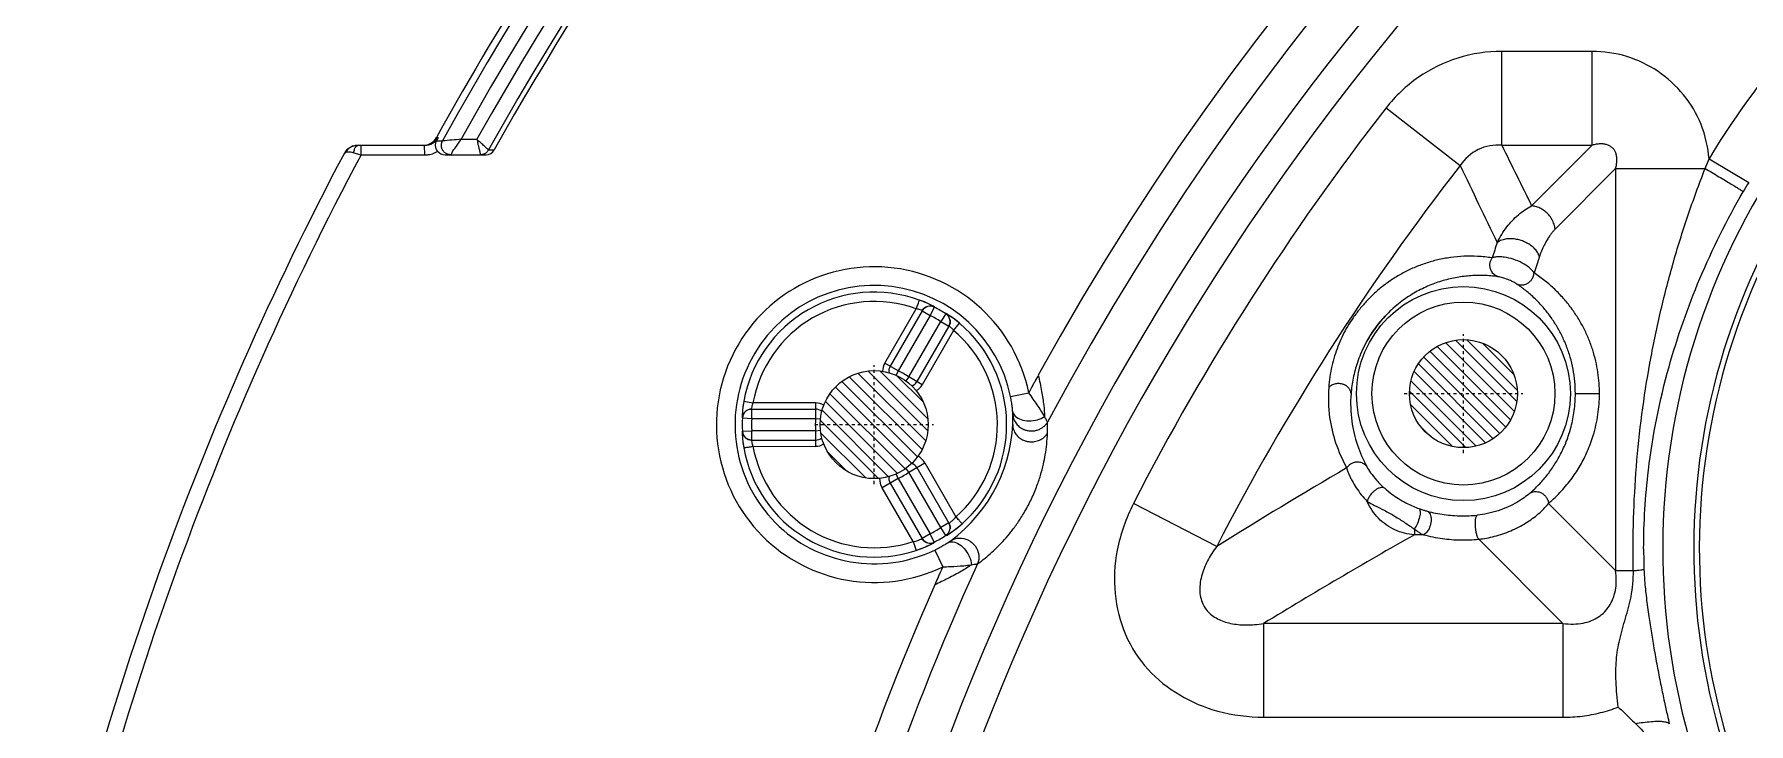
# Model space of a CAD drawing. Header units: millimetres. Extents: x 2432 to 4206, y 1282 to 1824.
# Drawn here: x 2700.7 to 2756.2, y 1597 to 1619.3 of the extents above; entities that cross this region are included whole.
import ezdxf

# ---------------------------------------------------------------- set-up
doc = ezdxf.new("R2010")
doc.units = ezdxf.units.MM
doc.linetypes.add('CENTER', pattern=[0.6, 0.375, -0.075, 0.075, -0.075])
doc.layers.add('core', color=7, linetype='Continuous', lineweight=20)
doc.layers.add('insert', color=85, linetype='Continuous', lineweight=20)

# ---------------------------------------------------------------- blocks, each defined once
blk = doc.blocks.new('insert_cir_3.5')
at = {"layer": 'insert'}
h = blk.add_hatch(dxfattribs=at)
h.set_pattern_fill('_ANSI31', color=123, scale=0.0875, angle=90, style=0)
h.set_pattern_definition([(135, (-3527.1127, 221.18007), (-0.196443103, -0.196443103), [])])
h.paths.add_polyline_path([(-1.75, 0, 1), (1.75, 0, 1)])
at = {"layer": 'insert', "color": 1, "linetype": 'CENTER', "ltscale": 0.108846}
for p, q in [((0, -1.925), (0, 1.925)), ((-1.925, 0), (1.925, 0))]:
    blk.add_line(p, q, dxfattribs=at)
at = {"layer": 'insert'}
blk.add_circle((0, 0), 1.75, dxfattribs=at)

msp = doc.modelspace()

# ---------------------------------------------------------------- linework, layer by layer
at = {"layer": 'core'}
for p, q in [((2748.215, 1615.742), (2748.215, 1618.783)), ((2751.144, 1618.783), (2748.215, 1618.783)), ((2751.144, 1615.742), (2751.144, 1618.783)), ((2744.466, 1616.95), (2746.865, 1615.082)), ((2713.308, 1615.734), (2711.138, 1615.734)), ((2711.245, 1615.432), (2711.245, 1615.734)), ((2713.314, 1615.432), (2713.306, 1615.734)), ((2713.437, 1615.751), (2713.308, 1615.734)), ((2713.706, 1615.993), (2713.691, 1615.993)), ((2713.692, 1615.879), (2713.885, 1615.879)), ((2713.706, 1615.993), (2713.749, 1615.994)), ((2714.999, 1615.932), (2714.486, 1615.932)), ((2748.215, 1615.742), (2751.144, 1615.742)), ((2749.182, 1613.78), (2751.144, 1615.742)), ((2711.245, 1615.432), (2713.308, 1615.432)), ((2713.968, 1615.432), (2715.297, 1615.432)), ((2715.378, 1615.587), (2715.561, 1615.587)), ((2754.808, 1614.982), (2754.933, 1615.303)), ((2754.933, 1615.303), (2756.217, 1614.537)), ((2751.904, 1614.982), (2749.942, 1613.02)), ((2751.904, 1614.982), (2751.904, 1601.959)), ((2751.904, 1614.982), (2754.808, 1614.982)), ((2728.217, 1608.685), (2729.233, 1610.443)), ((2729.426, 1610.377), (2728.391, 1608.585)), ((2729.687, 1610.227), (2728.652, 1608.434)), ((2729.426, 1610.377), (2729.687, 1610.227)), ((2729.824, 1610.495), (2729.687, 1610.227)), ((2729.824, 1610.495), (2729.828, 1610.503)), ((2730.199, 1610.279), (2730.035, 1610.026)), ((2730.203, 1610.286), (2730.199, 1610.279)), ((2729, 1608.233), (2730.035, 1610.026)), ((2730.3, 1609.882), (2729.261, 1608.082)), ((2730.449, 1609.741), (2729.435, 1607.982)), ((2730.035, 1610.026), (2730.296, 1609.875)), ((2730.449, 1609.741), (2730.644, 1609.971)), ((2728.652, 1608.434), (2728.217, 1608.685)), ((2728.652, 1608.434), (2728.587, 1608.288)), ((2729, 1608.233), (2728.906, 1608.104)), ((2729.435, 1607.982), (2729, 1608.233)), ((2723.651, 1607.446), (2723.947, 1607.392)), ((2725.977, 1607.392), (2723.947, 1607.392)), ((2725.977, 1607.392), (2725.977, 1606.89)), ((2732.294, 1607.602), (2732.884, 1607.724)), ((2750.599, 1607.694), (2751.381, 1607.694)), ((2723.598, 1606.905), (2723.606, 1606.905)), ((2723.606, 1606.905), (2723.907, 1606.89)), ((2723.899, 1607.191), (2725.977, 1607.191)), ((2723.907, 1606.89), (2723.907, 1607.191)), ((2723.907, 1606.89), (2725.977, 1606.89)), ((2725.977, 1606.89), (2726.136, 1606.873)), ((2723.606, 1606.473), (2723.598, 1606.473)), ((2723.606, 1606.473), (2723.907, 1606.488)), ((2723.907, 1606.186), (2723.907, 1606.488)), ((2725.977, 1606.488), (2723.907, 1606.488)), ((2725.977, 1606.488), (2726.136, 1606.505)), ((2725.977, 1606.488), (2725.977, 1605.985)), ((2723.907, 1606.186), (2725.977, 1606.186)), ((2723.947, 1605.987), (2725.977, 1605.985)), ((2729, 1605.145), (2728.906, 1605.274)), ((2729, 1605.145), (2729.522, 1605.446)), ((2729.261, 1605.296), (2730.299, 1603.497)), ((2729.522, 1605.446), (2730.525, 1603.703)), ((2728.652, 1604.944), (2728.129, 1604.642)), ((2729.136, 1602.901), (2728.129, 1604.642)), ((2728.391, 1604.793), (2729.426, 1603.001)), ((2728.652, 1604.944), (2728.587, 1605.09)), ((2728.652, 1604.944), (2729.687, 1603.151)), ((2730.035, 1603.352), (2729, 1605.145)), ((2738.977, 1602.743), (2736.275, 1604.137)), ((2749.729, 1604.134), (2751.904, 1601.959)), ((2730.296, 1603.503), (2730.035, 1603.352)), ((2729.687, 1603.151), (2729.426, 1603.001)), ((2729.824, 1602.883), (2729.687, 1603.151)), ((2730.199, 1603.099), (2730.035, 1603.352)), ((2730.199, 1603.099), (2730.202, 1603.093)), ((2745.385, 1603.308), (2745.385, 1603.122)), ((2745.677, 1603.122), (2745.385, 1603.122)), ((2750.193, 1600.249), (2747.466, 1602.977)), ((2729.136, 1602.902), (2729.231, 1602.615)), ((2729.828, 1602.877), (2729.824, 1602.883)), ((2729.836, 1602.626), (2730.098, 1602.083)), ((2751.904, 1601.959), (2752.479, 1601.959)), ((2740.497, 1600.249), (2740.497, 1597.208)), ((2750.193, 1600.249), (2740.498, 1600.249)), ((2750.193, 1600.249), (2750.193, 1597.208)), ((2740.497, 1597.208), (2750.193, 1597.208))]:
    msp.add_line(p, q, dxfattribs=at)
for points in [[(2711.138, 1615.734), (2710.973, 1615.707), (2710.816, 1615.617), (2710.695, 1615.467)], [(2715.014, 1615.897), (2715.021, 1615.873), (2715.025, 1615.85), (2715.025, 1615.829), (2715.02, 1615.811)], [(2729.819, 1610.51), (2729.745, 1610.55), (2729.637, 1610.602), (2729.501, 1610.662), (2729.349, 1610.722)], [(2729.43, 1610.385), (2729.493, 1610.462), (2729.577, 1610.513)], [(2730.636, 1609.978), (2730.508, 1610.08), (2730.387, 1610.169), (2730.286, 1610.237), (2730.214, 1610.282)], [(2743.69, 1609.089), (2743.838, 1609.383), (2744.019, 1609.678), (2744.224, 1609.957), (2744.438, 1610.204)], [(2730.336, 1610.085), (2730.336, 1609.981), (2730.3, 1609.882)], [(2723.649, 1607.435), (2723.623, 1607.271), (2723.607, 1607.121), (2723.598, 1606.999), (2723.596, 1606.914)], [(2723.709, 1607.124), (2723.797, 1607.174), (2723.899, 1607.191)], [(2723.596, 1606.461), (2723.598, 1606.377), (2723.607, 1606.257), (2723.623, 1606.109), (2723.648, 1605.948)], [(2723.899, 1606.186), (2723.801, 1606.203), (2723.714, 1606.25)], [(2730.299, 1603.497), (2730.334, 1603.405), (2730.337, 1603.308)], [(2729.586, 1602.862), (2729.496, 1602.914), (2729.429, 1602.994)], [(2730.219, 1603.1), (2730.304, 1603.154), (2730.424, 1603.236), (2730.565, 1603.343), (2730.714, 1603.467)], [(2729.242, 1602.619), (2729.426, 1602.686), (2729.592, 1602.756), (2729.725, 1602.819), (2729.815, 1602.867)]]:
    msp.add_lwpolyline(points, dxfattribs=at)
for centre, radius in [((2746.971, 1607.694), 3.466), ((2746.971, 1607.694), 2.964), ((2746.971, 1607.694), 1.75), ((2727.876, 1606.689), 1.75)]:
    msp.add_circle(centre, radius, dxfattribs=at)
for centre, radius, start, end in [((2803.251, 1566.489), 102.106, 14.82382, 151.07152), ((2803.251, 1566.489), 101.607, 14.8262, 150.88167), ((2803.251, 1566.489), 101.159, 14.89345, 150.74007), ((2803.251, 1566.489), 100.659, 14.89585, 150.80622), ((2809.281, 1566.489), 86.816, 91.13098, 151.21851), ((2809.281, 1566.489), 85.826, 91.13101, 152.00809), ((2809.281, 1566.489), 84.503, 92.75328, 177.24672), ((2809.281, 1566.489), 83.513, 92.75328, 177.24672), ((2803.251, 1566.489), 102.331, 135.6971, 151.06835), ((2803.251, 1566.489), 100.5, 138.73061, 150.75557), ((2776.116, 1602.669), 22.684, 90, 295), ((2776.116, 1602.669), 21.679, 90, 295), ((2776.116, 1602.669), 21.5, 90, 295), ((2776.116, 1602.669), 24.665, 131.9998, 149.1878), ((2809.281, 1566.489), 82.142, 142.09776, 152.7208), ((2711.138, 1615.232), 0.502, 90, 152.1138), ((2713.251, 1616.237), 0.503, 269.974, 331.0334), ((2732.087, 1411.551), 205.138, 94.92207, 95.09035), ((2803.251, 1566.489), 104.717, 152.11399, 168.44676), ((2803.251, 1566.489), 104.214, 151.98889, 168.04302), ((2713.968, 1615.735), 0.302, 217.4763, 270.0161), ((2715.297, 1615.735), 0.302, 270.0179, 330.6913), ((2809.281, 1566.489), 79.102, 142.09775, 152.72083), ((3057.666, 1763.575), 344.451, 205.53725, 205.99726), ((2778.796, 1601.069), 26.291, 149.1839, 149.947), ((2900.974, 1560.947), 161.392, 161.33719, 161.52406), ((2899.672, 1561.887), 158.417, 161.50731, 161.70873), ((2727.876, 1606.689), 5.114, 11.6802, 295.7571), ((2727.876, 1606.689), 4.511, 11.6813, 295.7593), ((2727.876, 1606.689), 4.293, 70.083, 169.8487), ((2727.876, 1606.689), 3.991, 70.1237, 169.8484), ((2729.687, 1610.227), 0.301, 62.8908, 149.9958), ((2727.876, 1606.689), 3.974, 57.1008, 62.8992), ((2727.876, 1606.689), 4.275, 57.104, 62.896), ((2730.035, 1610.026), 0.301, 330.0043, 57.1058), ((2727.876, 1606.689), 3.992, 311.5714, 49.8637), ((2727.876, 1606.689), 4.293, 311.5245, 49.8858), ((2728.652, 1608.434), 0.502, 150, 181.8709), ((2728.652, 1608.434), 0.301, 150, 191.9071), ((2727.876, 1606.689), 1.909, 53.9576, 66.0424), ((2729, 1608.233), 0.301, 288.0929, 330), ((2729, 1608.233), 0.502, 298.1201, 330), ((2725.977, 1606.89), 0.502, 58.1256, 90), ((2727.876, 1606.689), 4.275, 177.104, 182.896), ((2723.907, 1606.89), 0.301, 90.0031, 177.1071), ((2727.876, 1606.689), 3.974, 177.1008, 182.8992), ((2727.876, 1606.689), 1.909, 173.9576, 186.0424), ((2725.977, 1606.89), 0.301, 48.0929, 90), ((2727.392, 1606.928), 4.979, 306.5261, 0.9063), ((2723.907, 1606.488), 0.301, 182.8907, 269.9958), ((2727.979, 1606.632), 5.518, 357.7221, 1.4495), ((2727.876, 1606.689), 4.293, 190.083, 288.4106), ((2727.876, 1606.689), 3.991, 190.1237, 288.3981), ((2725.977, 1606.488), 0.301, 270, 311.9071), ((2725.977, 1606.488), 0.502, 269.9974, 301.8745), ((2729, 1605.145), 0.301, 30, 71.9071), ((2729, 1605.145), 0.603, 29.9983, 60.3325), ((2833.651, 1450.797), 179.027, 120.35165, 121.92592), ((2728.652, 1604.944), 0.603, 179.6657, 210.0018), ((2728.652, 1604.944), 0.301, 168.0929, 210), ((2727.876, 1606.689), 1.909, 293.9576, 306.0424), ((2730.035, 1603.352), 0.301, 302.8914, 29.9957), ((2729.687, 1603.151), 0.301, 210.0042, 297.1059), ((2727.876, 1606.689), 3.974, 297.1008, 302.8992), ((2727.876, 1606.689), 4.275, 297.1033, 302.8967), ((2831.237, 1451.471), 174.265, 119.51487, 121.37897), ((2773.459, 1602.655), 20.647, 179.9621, 181.8129), ((2809.281, 1566.489), 85.826, 155.42909, 178.86905), ((2809.281, 1566.489), 86.816, 156.21922, 178.86903)]:
    msp.add_arc(centre, radius, start, end, dxfattribs=at)
for points, knots in [([(2748.215, 1618.783), (2747.735, 1618.783), (2746.774, 1618.638), (2745.467, 1617.999), (2744.761, 1617.33), (2744.466, 1616.95)], [0, 0, 0, 0, 0.334759, 0.664989, 1, 1, 1, 1]), ([(2754.933, 1615.303), (2754.899, 1615.682), (2754.732, 1616.429), (2754.144, 1617.414), (2753.303, 1618.179), (2752.274, 1618.672), (2751.521, 1618.779), (2751.144, 1618.783)], [0, 0, 0, 0, 0.202286, 0.400996, 0.601368, 0.799138, 1, 1, 1, 1]), ([(2711.014, 1615.499), (2711.017, 1615.54), (2711.031, 1615.611), (2711.067, 1615.699), (2711.116, 1615.734), (2711.138, 1615.734)], [0, 0, 0, 0, 0.434777, 0.766231, 1, 1, 1, 1]), ([(2713.308, 1615.734), (2713.396, 1615.734), (2713.575, 1615.785), (2713.706, 1615.916), (2713.749, 1615.994)], [0, 0, 0, 0, 0.500217, 1, 1, 1, 1]), ([(2713.728, 1615.551), (2713.704, 1615.582), (2713.668, 1615.654), (2713.655, 1615.77), (2713.675, 1615.846), (2713.692, 1615.879)], [0, 0, 0, 0, 0.343103, 0.674796, 1, 1, 1, 1]), ([(2713.747, 1615.989), (2713.741, 1615.978), (2713.73, 1615.954), (2713.711, 1615.917), (2713.698, 1615.892), (2713.692, 1615.879)], [0, 0, 0, 0, 0.304405, 0.651412, 1, 1, 1, 1]), ([(2714.149, 1615.433), (2714.143, 1615.433), (2714.128, 1615.434), (2714.104, 1615.437), (2714.078, 1615.442), (2714.05, 1615.451), (2714.018, 1615.464), (2713.984, 1615.484), (2713.947, 1615.511), (2713.916, 1615.544), (2713.89, 1615.581), (2713.872, 1615.616), (2713.86, 1615.653), (2713.852, 1615.691), (2713.849, 1615.73), (2713.85, 1615.766), (2713.855, 1615.798), (2713.865, 1615.836), (2713.876, 1615.863), (2713.886, 1615.88)], [0, 0, 0, 0, 0.027266, 0.074937, 0.114665, 0.154419, 0.218069, 0.281203, 0.343763, 0.437458, 0.500028, 0.562596, 0.625104, 0.687643, 0.750208, 0.81275, 0.859623, 0.906452, 1, 1, 1, 1]), ([(2714.144, 1615.432), (2714.173, 1615.432), (2714.211, 1615.56), (2714.338, 1615.691), (2714.426, 1615.85), (2714.486, 1615.932)], [0, 0, 0, 0, 0.14441, 0.493521, 1, 1, 1, 1]), ([(2714.999, 1615.932), (2715.006, 1615.919), (2715.016, 1615.89), (2715.027, 1615.844), (2715.025, 1615.794), (2715.041, 1615.744), (2715.06, 1615.694), (2715.067, 1615.638), (2715.081, 1615.584), (2715.091, 1615.53), (2715.109, 1615.489), (2715.099, 1615.432), (2715.117, 1615.432)], [0, 0, 0, 0, 0.087013, 0.177691, 0.276448, 0.374005, 0.478605, 0.590525, 0.700414, 0.804329, 0.895509, 1, 1, 1, 1]), ([(2715.378, 1615.587), (2715.374, 1615.594), (2715.353, 1615.61), (2715.319, 1615.643), (2715.271, 1615.687), (2715.214, 1615.734), (2715.16, 1615.789), (2715.107, 1615.846), (2715.038, 1615.874), (2715.009, 1615.913), (2714.999, 1615.932)], [0, 0, 0, 0, 0.048143, 0.147498, 0.278597, 0.425952, 0.579305, 0.72962, 0.872152, 1, 1, 1, 1]), ([(2748.215, 1615.742), (2747.956, 1615.764), (2747.415, 1615.667), (2747.007, 1615.3), (2746.865, 1615.082)], [0, 0, 0, 0, 0.500002, 1, 1, 1, 1]), ([(2751.904, 1614.982), (2751.916, 1615.025), (2751.935, 1615.111), (2751.949, 1615.237), (2751.945, 1615.355), (2751.922, 1615.465), (2751.881, 1615.563), (2751.817, 1615.647), (2751.734, 1615.713), (2751.635, 1615.758), (2751.523, 1615.783), (2751.403, 1615.787), (2751.275, 1615.774), (2751.188, 1615.754), (2751.144, 1615.742)], [0, 0, 0, 0, 0.096237, 0.185648, 0.269315, 0.34802, 0.422241, 0.495484, 0.569929, 0.645965, 0.726082, 0.811191, 0.902123, 1, 1, 1, 1]), ([(2710.694, 1615.466), (2710.708, 1615.492), (2710.769, 1615.531), (2710.884, 1615.53), (2710.967, 1615.512), (2711.014, 1615.499)], [0, 0, 0, 0, 0.253807, 0.570036, 1, 1, 1, 1]), ([(2711.014, 1615.499), (2711.038, 1615.492), (2711.089, 1615.478), (2711.166, 1615.456), (2711.218, 1615.44), (2711.245, 1615.432)], [0, 0, 0, 0, 0.317064, 0.653074, 1, 1, 1, 1]), ([(2713.308, 1615.432), (2713.328, 1615.432), (2713.367, 1615.433), (2713.423, 1615.435), (2713.458, 1615.439), (2713.475, 1615.442)], [0, 0, 0, 0, 0.369533, 0.688409, 1, 1, 1, 1]), ([(2713.475, 1615.442), (2713.503, 1615.449), (2713.561, 1615.467), (2713.645, 1615.504), (2713.701, 1615.534), (2713.728, 1615.551)], [0, 0, 0, 0, 0.310608, 0.655024, 1, 1, 1, 1]), ([(2715.378, 1615.587), (2715.361, 1615.557), (2715.316, 1615.5), (2715.223, 1615.445), (2715.151, 1615.432), (2715.116, 1615.432)], [0, 0, 0, 0, 0.32444, 0.670032, 1, 1, 1, 1]), ([(2752.478, 1601.959), (2752.454, 1603.083), (2752.506, 1604.777), (2752.742, 1607.016), (2753.001, 1608.675), (2753.337, 1610.301), (2753.747, 1611.893), (2754.232, 1613.456), (2754.606, 1614.478), (2754.805, 1614.983)], [0, 0, 0, 0, 0.253159, 0.38106, 0.507133, 0.631511, 0.754875, 0.877584, 1, 1, 1, 1]), ([(2754.808, 1614.982), (2754.956, 1614.896), (2755.176, 1614.768), (2755.457, 1614.6), (2755.643, 1614.489), (2755.797, 1614.395), (2755.914, 1614.322), (2755.99, 1614.271), (2756.029, 1614.246), (2756.04, 1614.235)], [0, 0, 0, 0, 0.357269, 0.528957, 0.682327, 0.808565, 0.904635, 0.968956, 1, 1, 1, 1]), ([(2752.813, 1602.669), (2752.813, 1603.518), (2752.937, 1605.507), (2753.527, 1608.458), (2754.592, 1611.48), (2755.512, 1613.329), (2756.04, 1614.235)], [0, 0, 0, 0, 0.209971, 0.491203, 0.740843, 1, 1, 1, 1]), ([(2748.068, 1612.592), (2748.155, 1612.769), (2748.358, 1613.091), (2748.734, 1613.498), (2749.028, 1613.701), (2749.182, 1613.78)], [0, 0, 0, 0, 0.358357, 0.686908, 1, 1, 1, 1]), ([(2749.942, 1613.02), (2749.941, 1613.03), (2749.932, 1613.098), (2749.9, 1613.223), (2749.82, 1613.382), (2749.712, 1613.519), (2749.605, 1613.612), (2749.514, 1613.67), (2749.446, 1613.706), (2749.375, 1613.736), (2749.288, 1613.764), (2749.222, 1613.776), (2749.182, 1613.78)], [0, 0, 0, 0, 0.026687, 0.177791, 0.331625, 0.483202, 0.62785, 0.696498, 0.762222, 0.827521, 0.894843, 1, 1, 1, 1]), ([(2749.942, 1613.02), (2749.928, 1613.006), (2749.893, 1612.969), (2749.836, 1612.903), (2749.77, 1612.815), (2749.698, 1612.706), (2749.62, 1612.572), (2749.538, 1612.405), (2749.477, 1612.255), (2749.444, 1612.16), (2749.435, 1612.135)], [0, 0, 0, 0, 0.056621, 0.148085, 0.254374, 0.379376, 0.527888, 0.706104, 0.922623, 1, 1, 1, 1]), ([(2748.492, 1612.711), (2748.452, 1612.711), (2748.358, 1612.705), (2748.212, 1612.673), (2748.114, 1612.624), (2748.068, 1612.592)], [0, 0, 0, 0, 0.273318, 0.624027, 1, 1, 1, 1]), ([(2749.435, 1612.134), (2749.433, 1612.142), (2749.414, 1612.195), (2749.363, 1612.292), (2749.262, 1612.411), (2749.136, 1612.513), (2749.018, 1612.581), (2748.921, 1612.625), (2748.848, 1612.652), (2748.773, 1612.674), (2748.669, 1612.698), (2748.575, 1612.709), (2748.506, 1612.711), (2748.492, 1612.711)], [0, 0, 0, 0, 0.020882, 0.143773, 0.277695, 0.417739, 0.557489, 0.625353, 0.690991, 0.756628, 0.82449, 0.964232, 1, 1, 1, 1]), ([(2747.9, 1612.093), (2747.745, 1612.116), (2747.44, 1612.148), (2746.988, 1612.15), (2746.555, 1612.11), (2746.141, 1612.033), (2745.746, 1611.92), (2745.37, 1611.779), (2745.011, 1611.607), (2744.671, 1611.405), (2744.351, 1611.174), (2744.056, 1610.918), (2743.79, 1610.647), (2743.555, 1610.369), (2743.351, 1610.088), (2743.175, 1609.806), (2743.026, 1609.519), (2742.9, 1609.222), (2742.792, 1608.91), (2742.702, 1608.582), (2742.636, 1608.241), (2742.612, 1608.01), (2742.605, 1607.894)], [0, 0, 0, 0, 0.061963, 0.121177, 0.178198, 0.233514, 0.287498, 0.340279, 0.392406, 0.444444, 0.496564, 0.548247, 0.598533, 0.646538, 0.692154, 0.735683, 0.777789, 0.819776, 0.863192, 0.908257, 0.954141, 1, 1, 1, 1]), ([(2748.091, 1611.481), (2748.04, 1611.497), (2747.95, 1611.551), (2747.866, 1611.669), (2747.835, 1611.774), (2747.829, 1611.852), (2747.831, 1611.904), (2747.84, 1611.957), (2747.86, 1612.021), (2747.883, 1612.067), (2747.9, 1612.093)], [0, 0, 0, 0, 0.218849, 0.409305, 0.579929, 0.656085, 0.725725, 0.79542, 0.871759, 1, 1, 1, 1]), ([(2748.294, 1612.113), (2748.244, 1612.12), (2748.149, 1612.128), (2748.016, 1612.122), (2747.935, 1612.105), (2747.9, 1612.093)], [0, 0, 0, 0, 0.38055, 0.717909, 1, 1, 1, 1]), ([(2749.259, 1611.606), (2749.221, 1611.667), (2749.1, 1611.788), (2748.871, 1611.936), (2748.594, 1612.053), (2748.394, 1612.1), (2748.294, 1612.113)], [0, 0, 0, 0, 0.195063, 0.450207, 0.729452, 1, 1, 1, 1]), ([(2748.091, 1611.481), (2747.935, 1611.503), (2747.625, 1611.529), (2747.162, 1611.516), (2746.705, 1611.455), (2746.252, 1611.344), (2745.8, 1611.178), (2745.351, 1610.95), (2744.903, 1610.647), (2744.467, 1610.257), (2744.073, 1609.785), (2743.755, 1609.26), (2743.531, 1608.725), (2743.391, 1608.203), (2743.343, 1607.861), (2743.329, 1607.694)], [0, 0, 0, 0, 0.069248, 0.136703, 0.203532, 0.27181, 0.341968, 0.414672, 0.493249, 0.579277, 0.671465, 0.762774, 0.848589, 0.926066, 1, 1, 1, 1]), ([(2748.703, 1611.245), (2748.684, 1611.258), (2748.615, 1611.298), (2748.488, 1611.359), (2748.328, 1611.421), (2748.192, 1611.461), (2748.116, 1611.478), (2748.091, 1611.481)], [0, 0, 0, 0, 0.107518, 0.358449, 0.643302, 0.888224, 1, 1, 1, 1]), ([(2748.703, 1611.245), (2748.752, 1611.223), (2748.854, 1611.202), (2748.995, 1611.233), (2749.088, 1611.289), (2749.145, 1611.343), (2749.178, 1611.383), (2749.207, 1611.428), (2749.242, 1611.5), (2749.256, 1611.562), (2749.259, 1611.606)], [0, 0, 0, 0, 0.20734, 0.388316, 0.550859, 0.623499, 0.689955, 0.756477, 0.829339, 1, 1, 1, 1]), ([(2751.381, 1607.694), (2751.381, 1607.806), (2751.372, 1608.037), (2751.333, 1608.389), (2751.265, 1608.751), (2751.165, 1609.113), (2751.035, 1609.468), (2750.875, 1609.815), (2750.685, 1610.15), (2750.466, 1610.474), (2750.215, 1610.785), (2749.931, 1611.08), (2749.613, 1611.358), (2749.381, 1611.525), (2749.259, 1611.606)], [0, 0, 0, 0, 0.072628, 0.149398, 0.229148, 0.310392, 0.391994, 0.474065, 0.556957, 0.641157, 0.727056, 0.815038, 0.905775, 1, 1, 1, 1]), ([(2729.339, 1610.725), (2729.329, 1610.714), (2729.32, 1610.662), (2729.278, 1610.573), (2729.251, 1610.49), (2729.233, 1610.443)], [0, 0, 0, 0, 0.142115, 0.49749, 1, 1, 1, 1]), ([(2729.828, 1610.503), (2729.812, 1610.521), (2729.725, 1610.552), (2729.572, 1610.639), (2729.424, 1610.694), (2729.339, 1610.725)], [0, 0, 0, 0, 0.134099, 0.492421, 1, 1, 1, 1]), ([(2750.599, 1607.694), (2750.599, 1607.825), (2750.587, 1608.09), (2750.532, 1608.485), (2750.44, 1608.87), (2750.317, 1609.235), (2750.166, 1609.578), (2749.989, 1609.9), (2749.787, 1610.206), (2749.556, 1610.497), (2749.292, 1610.776), (2749.006, 1611.028), (2748.802, 1611.178), (2748.703, 1611.245)], [0, 0, 0, 0, 0.093641, 0.189984, 0.284846, 0.37666, 0.465625, 0.552842, 0.639582, 0.72774, 0.818744, 0.91463, 1, 1, 1, 1]), ([(2729.43, 1610.385), (2729.434, 1610.393), (2729.377, 1610.402), (2729.336, 1610.429), (2729.268, 1610.438), (2729.233, 1610.443)], [0, 0, 0, 0, 0.130415, 0.491848, 1, 1, 1, 1]), ([(2730.642, 1609.972), (2730.574, 1610.029), (2730.453, 1610.13), (2730.3, 1610.218), (2730.227, 1610.282), (2730.203, 1610.286)], [0, 0, 0, 0, 0.493521, 0.863424, 1, 1, 1, 1]), ([(2730.449, 1609.741), (2730.428, 1609.768), (2730.386, 1609.822), (2730.342, 1609.845), (2730.305, 1609.89), (2730.3, 1609.882)], [0, 0, 0, 0, 0.506337, 0.867735, 1, 1, 1, 1]), ([(2733.198, 1608.284), (2733.158, 1608.215), (2733.098, 1608.111), (2732.991, 1607.926), (2732.928, 1607.807), (2732.884, 1607.724)], [0, 0, 0, 0, 0.371476, 0.561597, 1, 1, 1, 1]), ([(2733.192, 1608.291), (2733.231, 1608.115), (2733.304, 1607.791), (2733.372, 1607.342), (2733.395, 1607.069), (2733.397, 1606.948)], [0, 0, 0, 0, 0.395989, 0.73383, 1, 1, 1, 1]), ([(2743.329, 1607.694), (2743.328, 1607.73), (2743.309, 1607.806), (2743.239, 1607.899), (2743.161, 1607.955), (2743.096, 1607.985), (2743.048, 1608.001), (2742.998, 1608.012), (2742.923, 1608.02), (2742.82, 1608.014), (2742.701, 1607.974), (2742.632, 1607.923), (2742.605, 1607.894)], [0, 0, 0, 0, 0.118043, 0.247461, 0.370856, 0.428257, 0.481925, 0.536166, 0.595455, 0.727264, 0.870172, 1, 1, 1, 1]), ([(2723.651, 1607.446), (2723.635, 1607.357), (2723.608, 1607.201), (2723.607, 1607.023), (2723.59, 1606.929), (2723.598, 1606.905)], [0, 0, 0, 0, 0.496523, 0.863304, 1, 1, 1, 1]), ([(2723.947, 1607.392), (2723.934, 1607.36), (2723.908, 1607.296), (2723.91, 1607.247), (2723.889, 1607.191), (2723.899, 1607.191)], [0, 0, 0, 0, 0.505973, 0.867537, 1, 1, 1, 1]), ([(2732.363, 1607.122), (2732.359, 1607.17), (2732.349, 1607.272), (2732.326, 1607.432), (2732.306, 1607.544), (2732.294, 1607.602)], [0, 0, 0, 0, 0.293205, 0.63527, 1, 1, 1, 1]), ([(2733.397, 1606.948), (2733.361, 1607.016), (2733.244, 1607.209), (2733.069, 1607.465), (2732.934, 1607.655), (2732.884, 1607.724)], [0, 0, 0, 0, 0.248249, 0.726278, 1, 1, 1, 1]), ([(2742.605, 1607.894), (2742.589, 1607.571), (2742.597, 1606.961), (2742.812, 1606.079), (2743.047, 1605.549), (2743.187, 1605.287)], [0, 0, 0, 0, 0.359664, 0.670804, 1, 1, 1, 1]), ([(2743.329, 1607.694), (2743.305, 1607.396), (2743.324, 1606.827), (2743.51, 1606.03), (2743.717, 1605.555), (2743.836, 1605.336)], [0, 0, 0, 0, 0.367498, 0.693082, 1, 1, 1, 1]), ([(2749.126, 1604.468), (2749.224, 1604.554), (2749.415, 1604.736), (2749.679, 1605.038), (2749.918, 1605.371), (2750.132, 1605.74), (2750.321, 1606.156), (2750.474, 1606.625), (2750.576, 1607.146), (2750.6, 1607.509), (2750.599, 1607.694)], [0, 0, 0, 0, 0.107173, 0.216271, 0.328172, 0.443412, 0.565877, 0.702238, 0.848095, 1, 1, 1, 1]), ([(2749.729, 1604.134), (2749.877, 1604.262), (2750.15, 1604.521), (2750.491, 1604.942), (2750.771, 1605.371), (2751.001, 1605.834), (2751.207, 1606.38), (2751.346, 1607.01), (2751.381, 1607.468), (2751.381, 1607.694)], [0, 0, 0, 0, 0.144552, 0.278428, 0.400952, 0.52334, 0.661124, 0.832265, 1, 1, 1, 1]), ([(2732.363, 1607.122), (2732.37, 1607.064), (2732.444, 1606.941), (2732.645, 1606.839), (2732.897, 1606.8), (2733.162, 1606.831), (2733.328, 1606.9), (2733.397, 1606.948)], [0, 0, 0, 0, 0.148325, 0.333968, 0.554349, 0.786405, 1, 1, 1, 1]), ([(2732.37, 1607.007), (2732.37, 1607.016), (2732.369, 1607.038), (2732.367, 1607.076), (2732.365, 1607.106), (2732.363, 1607.122)], [0, 0, 0, 0, 0.226207, 0.566657, 1, 1, 1, 1]), ([(2732.37, 1607.007), (2732.374, 1606.954), (2732.399, 1606.848), (2732.466, 1606.732), (2732.535, 1606.655), (2732.592, 1606.606), (2732.643, 1606.573), (2732.684, 1606.551), (2732.719, 1606.534), (2732.759, 1606.518), (2732.824, 1606.499), (2732.911, 1606.483), (2733.022, 1606.482), (2733.136, 1606.502), (2733.246, 1606.542), (2733.347, 1606.603), (2733.432, 1606.68), (2733.477, 1606.74), (2733.496, 1606.771)], [0, 0, 0, 0, 0.107441, 0.213256, 0.264637, 0.314398, 0.362223, 0.385337, 0.407879, 0.43954, 0.472548, 0.542302, 0.616401, 0.693594, 0.772258, 0.850612, 0.926977, 1, 1, 1, 1]), ([(2733.496, 1606.771), (2733.488, 1606.782), (2733.47, 1606.812), (2733.439, 1606.872), (2733.413, 1606.919), (2733.397, 1606.948)], [0, 0, 0, 0, 0.200077, 0.512936, 1, 1, 1, 1]), ([(2723.598, 1606.473), (2723.59, 1606.45), (2723.606, 1606.359), (2723.608, 1606.182), (2723.634, 1606.027), (2723.65, 1605.937)], [0, 0, 0, 0, 0.134099, 0.492421, 1, 1, 1, 1]), ([(2731.227, 1602.177), (2731.31, 1602.238), (2731.468, 1602.358), (2731.685, 1602.546), (2731.895, 1602.745), (2732.103, 1602.964), (2732.319, 1603.222), (2732.532, 1603.511), (2732.75, 1603.851), (2732.956, 1604.234), (2733.133, 1604.641), (2733.267, 1605.035), (2733.36, 1605.388), (2733.426, 1605.725), (2733.472, 1606.059), (2733.488, 1606.292), (2733.493, 1606.412)], [0, 0, 0, 0, 0.062168, 0.119709, 0.173276, 0.236911, 0.301511, 0.376224, 0.453475, 0.545523, 0.638401, 0.720575, 0.796775, 0.858679, 0.927682, 1, 1, 1, 1]), ([(2732.365, 1606.689), (2732.365, 1606.648), (2732.378, 1606.55), (2732.439, 1606.407), (2732.531, 1606.301), (2732.616, 1606.236), (2732.683, 1606.198), (2732.739, 1606.174), (2732.784, 1606.159), (2732.817, 1606.15), (2732.85, 1606.142), (2732.897, 1606.135), (2732.959, 1606.13), (2733.037, 1606.133), (2733.146, 1606.151), (2733.281, 1606.201), (2733.409, 1606.297), (2733.471, 1606.376), (2733.493, 1606.412)], [0, 0, 0, 0, 0.080645, 0.191426, 0.299713, 0.351764, 0.401734, 0.449289, 0.472093, 0.494215, 0.516374, 0.539296, 0.58735, 0.638194, 0.691491, 0.803138, 0.917473, 1, 1, 1, 1]), ([(2723.65, 1605.937), (2723.664, 1605.935), (2723.713, 1605.953), (2723.812, 1605.961), (2723.897, 1605.979), (2723.947, 1605.987)], [0, 0, 0, 0, 0.142224, 0.497853, 1, 1, 1, 1]), ([(2723.899, 1606.186), (2723.89, 1606.186), (2723.91, 1606.132), (2723.908, 1606.083), (2723.933, 1606.02), (2723.947, 1605.987)], [0, 0, 0, 0, 0.130415, 0.491848, 1, 1, 1, 1]), ([(2743.836, 1605.336), (2743.811, 1605.368), (2743.746, 1605.426), (2743.627, 1605.472), (2743.525, 1605.478), (2743.451, 1605.466), (2743.402, 1605.452), (2743.354, 1605.433), (2743.288, 1605.396), (2743.231, 1605.346), (2743.196, 1605.3), (2743.187, 1605.287)], [0, 0, 0, 0, 0.165054, 0.338561, 0.496609, 0.568307, 0.634613, 0.701132, 0.773532, 0.934666, 1, 1, 1, 1]), ([(2743.188, 1605.287), (2743.2, 1605.243), (2743.229, 1605.151), (2743.288, 1605.011), (2743.336, 1604.915), (2743.362, 1604.866)], [0, 0, 0, 0, 0.299199, 0.633334, 1, 1, 1, 1]), ([(2743.836, 1605.336), (2743.875, 1605.265), (2743.974, 1605.11), (2744.166, 1604.869), (2744.328, 1604.707), (2744.42, 1604.625)], [0, 0, 0, 0, 0.26003, 0.597758, 1, 1, 1, 1]), ([(2743.362, 1604.866), (2743.404, 1604.79), (2743.497, 1604.636), (2743.663, 1604.41), (2743.789, 1604.265), (2743.856, 1604.193)], [0, 0, 0, 0, 0.310994, 0.646817, 1, 1, 1, 1]), ([(2744.42, 1604.625), (2744.402, 1604.638), (2744.351, 1604.655), (2744.266, 1604.645), (2744.192, 1604.614), (2744.137, 1604.581), (2744.098, 1604.553), (2744.06, 1604.522), (2744.007, 1604.471), (2743.943, 1604.395), (2743.886, 1604.296), (2743.862, 1604.225), (2743.856, 1604.193)], [0, 0, 0, 0, 0.081849, 0.19605, 0.319669, 0.38103, 0.440162, 0.501076, 0.568319, 0.718525, 0.878062, 1, 1, 1, 1]), ([(2744.42, 1604.625), (2744.495, 1604.559), (2744.641, 1604.442), (2744.873, 1604.287), (2745.103, 1604.155), (2745.325, 1604.049), (2745.467, 1603.992), (2745.53, 1603.969)], [0, 0, 0, 0, 0.231122, 0.432387, 0.644267, 0.846117, 1, 1, 1, 1]), ([(2736.275, 1604.137), (2736.044, 1603.654), (2735.687, 1602.701), (2735.616, 1601.224), (2735.945, 1599.868), (2736.692, 1598.716), (2737.755, 1597.874), (2739.048, 1597.328), (2739.999, 1597.22), (2740.497, 1597.208)], [0, 0, 0, 0, 0.162504, 0.304475, 0.442763, 0.579288, 0.712903, 0.848756, 1, 1, 1, 1]), ([(2743.855, 1604.193), (2743.936, 1604.155), (2744.116, 1604.06), (2744.416, 1603.91), (2744.742, 1603.729), (2745.067, 1603.52), (2745.278, 1603.379), (2745.385, 1603.307)], [0, 0, 0, 0, 0.150058, 0.345706, 0.568258, 0.782677, 1, 1, 1, 1]), ([(2745.385, 1603.122), (2745.168, 1603.136), (2744.735, 1603.244), (2744.19, 1603.625), (2743.942, 1603.995), (2743.856, 1604.193)], [0, 0, 0, 0, 0.333768, 0.669237, 1, 1, 1, 1]), ([(2749.126, 1604.468), (2749.067, 1604.416), (2748.931, 1604.31), (2748.697, 1604.16), (2748.417, 1604.017), (2748.098, 1603.893), (2747.761, 1603.802), (2747.532, 1603.767), (2747.42, 1603.756)], [0, 0, 0, 0, 0.126326, 0.274417, 0.443625, 0.629015, 0.820705, 1, 1, 1, 1]), ([(2747.466, 1602.977), (2747.639, 1602.993), (2747.993, 1603.061), (2748.51, 1603.236), (2748.988, 1603.482), (2749.401, 1603.781), (2749.632, 1604.01), (2749.729, 1604.134)], [0, 0, 0, 0, 0.200461, 0.413494, 0.628119, 0.817928, 1, 1, 1, 1]), ([(2749.126, 1604.468), (2749.17, 1604.496), (2749.268, 1604.529), (2749.411, 1604.517), (2749.51, 1604.473), (2749.573, 1604.427), (2749.611, 1604.391), (2749.646, 1604.351), (2749.689, 1604.286), (2749.718, 1604.211), (2749.728, 1604.152), (2749.729, 1604.134)], [0, 0, 0, 0, 0.193003, 0.362841, 0.516061, 0.584676, 0.647491, 0.710394, 0.779301, 0.933831, 1, 1, 1, 1]), ([(2730.299, 1603.497), (2730.306, 1603.485), (2730.361, 1603.553), (2730.428, 1603.584), (2730.492, 1603.662), (2730.525, 1603.703)], [0, 0, 0, 0, 0.130905, 0.492867, 1, 1, 1, 1]), ([(2730.722, 1603.475), (2730.718, 1603.488), (2730.675, 1603.521), (2730.618, 1603.601), (2730.558, 1603.665), (2730.525, 1603.703)], [0, 0, 0, 0, 0.142118, 0.497525, 1, 1, 1, 1]), ([(2745.53, 1603.969), (2745.558, 1603.953), (2745.577, 1603.843), (2745.551, 1603.687), (2745.489, 1603.492), (2745.423, 1603.366), (2745.385, 1603.312)], [0, 0, 0, 0, 0.140528, 0.397556, 0.715774, 1, 1, 1, 1]), ([(2745.53, 1603.969), (2745.569, 1603.955), (2745.625, 1603.936), (2745.713, 1603.908), (2745.762, 1603.894), (2745.795, 1603.886)], [0, 0, 0, 0, 0.448552, 0.63475, 1, 1, 1, 1]), ([(2745.795, 1603.886), (2745.839, 1603.869), (2745.909, 1603.78), (2745.933, 1603.608), (2745.905, 1603.411), (2745.821, 1603.233), (2745.727, 1603.143), (2745.677, 1603.122)], [0, 0, 0, 0, 0.157109, 0.342255, 0.580826, 0.816735, 1, 1, 1, 1]), ([(2745.795, 1603.886), (2745.978, 1603.837), (2746.345, 1603.763), (2746.89, 1603.723), (2747.248, 1603.739), (2747.42, 1603.756)], [0, 0, 0, 0, 0.345712, 0.683654, 1, 1, 1, 1]), ([(2747.42, 1603.756), (2747.4, 1603.75), (2747.371, 1603.694), (2747.355, 1603.61), (2747.348, 1603.523), (2747.349, 1603.452), (2747.351, 1603.401), (2747.355, 1603.348), (2747.364, 1603.272), (2747.381, 1603.174), (2747.413, 1603.067), (2747.444, 1603), (2747.466, 1602.977)], [0, 0, 0, 0, 0.0787, 0.19517, 0.328941, 0.394327, 0.455987, 0.518661, 0.587467, 0.737441, 0.884088, 1, 1, 1, 1]), ([(2729.136, 1602.901), (2729.187, 1602.909), (2729.288, 1602.926), (2729.348, 1602.969), (2729.436, 1602.983), (2729.429, 1602.994)], [0, 0, 0, 0, 0.504343, 0.866325, 1, 1, 1, 1]), ([(2730.202, 1603.093), (2730.23, 1603.097), (2730.315, 1603.173), (2730.497, 1603.279), (2730.641, 1603.403), (2730.722, 1603.475)], [0, 0, 0, 0, 0.132188, 0.49366, 1, 1, 1, 1]), ([(2730.355, 1602.927), (2730.438, 1602.981), (2730.635, 1603.041), (2730.932, 1602.971), (2731.169, 1602.769), (2731.287, 1602.477), (2731.263, 1602.267), (2731.227, 1602.177)], [0, 0, 0, 0, 0.199078, 0.390513, 0.594084, 0.804203, 1, 1, 1, 1]), ([(2745.385, 1603.308), (2745.418, 1603.28), (2745.482, 1603.229), (2745.58, 1603.166), (2745.645, 1603.135), (2745.677, 1603.122)], [0, 0, 0, 0, 0.375424, 0.705126, 1, 1, 1, 1]), ([(2745.677, 1603.122), (2745.88, 1603.069), (2746.277, 1602.987), (2746.878, 1602.941), (2747.27, 1602.957), (2747.466, 1602.977)], [0, 0, 0, 0, 0.348678, 0.673846, 1, 1, 1, 1]), ([(2729.232, 1602.616), (2729.335, 1602.65), (2729.515, 1602.713), (2729.7, 1602.817), (2729.809, 1602.855), (2729.827, 1602.877)], [0, 0, 0, 0, 0.498285, 0.867281, 1, 1, 1, 1]), ([(2729.837, 1602.626), (2729.89, 1602.652), (2729.993, 1602.705), (2730.134, 1602.784), (2730.221, 1602.838), (2730.26, 1602.863)], [0, 0, 0, 0, 0.369122, 0.711868, 1, 1, 1, 1]), ([(2730.26, 1602.863), (2730.274, 1602.872), (2730.299, 1602.888), (2730.331, 1602.91), (2730.348, 1602.922), (2730.355, 1602.927)], [0, 0, 0, 0, 0.43384, 0.774071, 1, 1, 1, 1]), ([(2730.26, 1602.863), (2730.31, 1602.892), (2730.452, 1602.909), (2730.657, 1602.811), (2730.842, 1602.633), (2730.978, 1602.403), (2731.023, 1602.231), (2731.027, 1602.148)], [0, 0, 0, 0, 0.146935, 0.332409, 0.558907, 0.789857, 1, 1, 1, 1]), ([(2738.977, 1602.743), (2738.92, 1602.668), (2738.814, 1602.515), (2738.676, 1602.277), (2738.6, 1602.114), (2738.568, 1602.032)], [0, 0, 0, 0, 0.344619, 0.67897, 1, 1, 1, 1]), ([(2731.027, 1602.148), (2730.925, 1602.073), (2730.677, 1601.916), (2730.275, 1601.708), (2729.981, 1601.569), (2729.838, 1601.499)], [0, 0, 0, 0, 0.280096, 0.648272, 1, 1, 1, 1]), ([(2730.098, 1602.083), (2730.062, 1602.002), (2730.006, 1601.879), (2729.921, 1601.683), (2729.871, 1601.568), (2729.839, 1601.495)], [0, 0, 0, 0, 0.414914, 0.629994, 1, 1, 1, 1]), ([(2730.098, 1602.083), (2730.18, 1602.085), (2730.407, 1602.093), (2730.717, 1602.11), (2730.945, 1602.135), (2731.027, 1602.148)], [0, 0, 0, 0, 0.261758, 0.730526, 1, 1, 1, 1]), ([(2731.027, 1602.148), (2731.057, 1602.153), (2731.109, 1602.162), (2731.176, 1602.172), (2731.213, 1602.176), (2731.227, 1602.177)], [0, 0, 0, 0, 0.45014, 0.78628, 1, 1, 1, 1]), ([(2738.568, 1602.032), (2738.501, 1601.866), (2738.412, 1601.537), (2738.431, 1601.047), (2738.64, 1600.639), (2739, 1600.375), (2739.435, 1600.23), (2739.945, 1600.181), (2740.303, 1600.216), (2740.497, 1600.249)], [0, 0, 0, 0, 0.158585, 0.297577, 0.425013, 0.549048, 0.683171, 0.826404, 1, 1, 1, 1]), ([(2750.193, 1600.249), (2750.307, 1600.232), (2750.527, 1600.217), (2750.841, 1600.248), (2751.116, 1600.329), (2751.35, 1600.451), (2751.547, 1600.612), (2751.706, 1600.81), (2751.827, 1601.044), (2751.906, 1601.318), (2751.936, 1601.629), (2751.92, 1601.846), (2751.904, 1601.959)], [0, 0, 0, 0, 0.119678, 0.228044, 0.32566, 0.415442, 0.501402, 0.587489, 0.677275, 0.774244, 0.88138, 1, 1, 1, 1]), ([(2751.991, 1597.539), (2751.952, 1597.813), (2751.907, 1598.319), (2751.909, 1599.054), (2752.024, 1599.741), (2752.229, 1600.415), (2752.434, 1601.149), (2752.483, 1601.676), (2752.479, 1601.959)], [0, 0, 0, 0, 0.185369, 0.339201, 0.490549, 0.649519, 0.810173, 1, 1, 1, 1]), ([(2752.479, 1601.959), (2752.523, 1601.963), (2752.603, 1601.97), (2752.707, 1601.98), (2752.777, 1601.99), (2752.813, 1601.997), (2752.823, 1602.002)], [0, 0, 0, 0, 0.386961, 0.691389, 0.897846, 1, 1, 1, 1]), ([(2752.823, 1602.002), (2752.826, 1601.882), (2752.847, 1601.574), (2752.899, 1601.063), (2752.978, 1600.498), (2753.065, 1599.932), (2753.158, 1599.373), (2753.262, 1598.799), (2753.371, 1598.239), (2753.479, 1597.728), (2753.569, 1597.32), (2753.624, 1597.087), (2753.644, 1596.999)], [0, 0, 0, 0, 0.071235, 0.182487, 0.303153, 0.408654, 0.520637, 0.638504, 0.753387, 0.857997, 0.946991, 1, 1, 1, 1]), ([(2750.193, 1597.208), (2750.402, 1597.208), (2750.814, 1597.233), (2751.418, 1597.345), (2751.804, 1597.466), (2751.991, 1597.539)], [0, 0, 0, 0, 0.340278, 0.672945, 1, 1, 1, 1]), ([(2751.991, 1597.539), (2752.049, 1597.482), (2752.175, 1597.371), (2752.355, 1597.186), (2752.484, 1597.066), (2752.549, 1597.003)], [0, 0, 0, 0, 0.315098, 0.649609, 1, 1, 1, 1]), ([(2752.549, 1597.003), (2752.567, 1597.006), (2752.758, 1597.039), (2753.02, 1597.073), (2753.318, 1597.081), (2753.476, 1597.07), (2753.581, 1597.046), (2753.631, 1597.017), (2753.644, 1596.999)], [0, 0, 0, 0, 0.050072, 0.520476, 0.708345, 0.852001, 0.942678, 1, 1, 1, 1]), ([(2752.549, 1597.003), (2752.611, 1596.944), (2752.737, 1596.816), (2752.919, 1596.6), (2753.098, 1596.349), (2753.28, 1596.065), (2753.468, 1595.75), (2753.663, 1595.405), (2753.868, 1595.027), (2754.085, 1594.617), (2754.315, 1594.174), (2754.559, 1593.696), (2754.821, 1593.183), (2755.103, 1592.632), (2755.298, 1592.251), (2755.399, 1592.054)], [0, 0, 0, 0, 0.044833, 0.093893, 0.14761, 0.206363, 0.270274, 0.339455, 0.41428, 0.495157, 0.582283, 0.675798, 0.776088, 0.883894, 1, 1, 1, 1])]:
    msp.add_open_spline(points, degree=3, knots=knots, dxfattribs=at)
msp.add_open_spline([(2748.215, 1615.742), (2748.375, 1615.415), (2748.699, 1614.762), (2749.02, 1614.107), (2749.182, 1613.78)], degree=3, dxfattribs=at)

# ---------------------------------------------------------------- block references
for p in [(2746.971, 1607.694), (2727.876, 1606.689)]:
    msp.add_blockref('insert_cir_3.5', p, dxfattribs=at)

doc.saveas('drawing.dxf')
